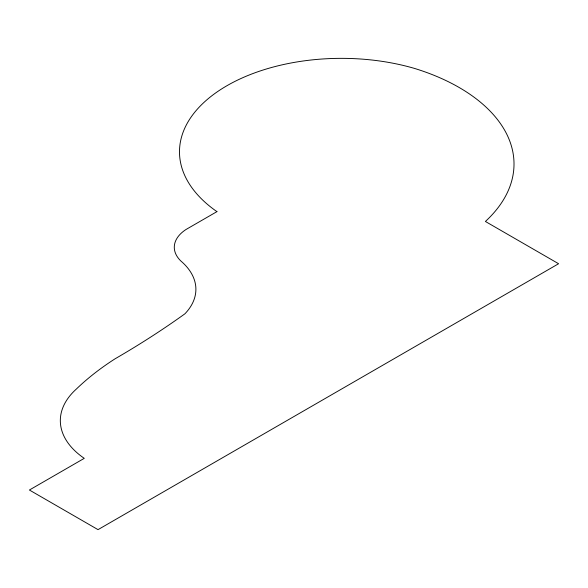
<?xml version="1.0" encoding="UTF-8"?>
<svg xmlns="http://www.w3.org/2000/svg" width="588" height="588" viewBox="0 0 588 588"><rect width="100%" height="100%" fill="white"/><g stroke="black" fill="none" stroke-linecap="round" stroke-linejoin="round"><path stroke-width="0.88" d="M216.943 211.636L186.08 229.452A46.283 26.725 0 0 0 180.913 261.043A87.494 50.517 0 0 1 184.919 313.801A975.249 563.054 0 0 1 115.167 358.746A335.233 193.548 0 0 0 76.308 389.094A101.239 58.447 0 0 0 84.26 458.346L29.4 490.017L98.027 529.641L558.6 263.733L485.401 221.47A187.484 108.243 0 0 0 414.672 68.465A161.928 93.492 0 0 0 214.804 93.558A161.928 93.492 0 0 0 216.943 211.636"/></g></svg>
